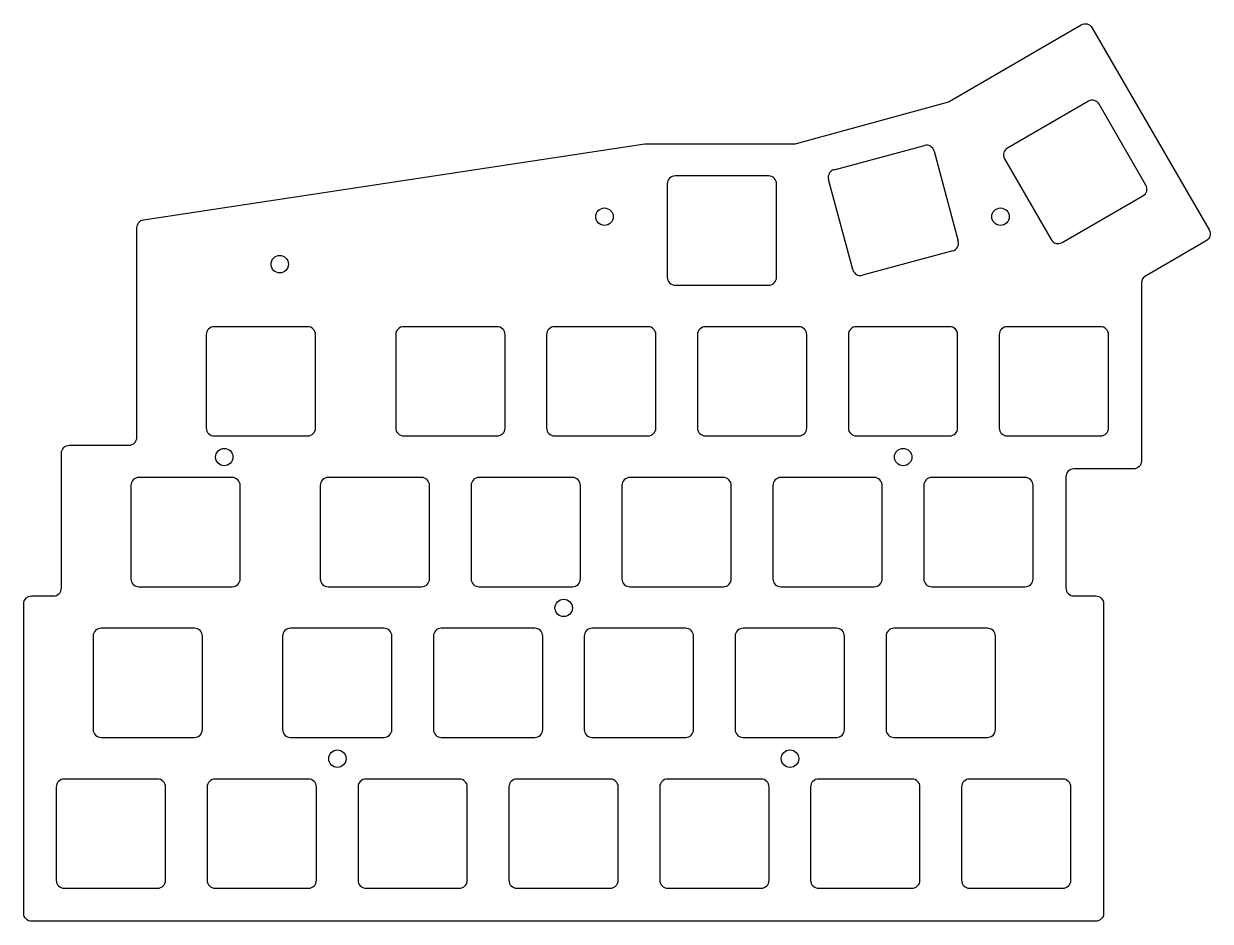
# Model space of a CAD drawing. Header units: millimetres. Extents: x -231 to -81, y 48 to 161.
import ezdxf

# ---------------------------------------------------------------- set-up
doc = ezdxf.new("R2010")
doc.units = ezdxf.units.MM
doc.layers.get('0').update_dxf_attribs({"linetype": 'CONTINUOUS'})

msp = doc.modelspace()

# ---------------------------------------------------------------- linework, layer by layer
for p, q in [((-128.31, 142.84), (-116.91, 145.9)), ((-115.69, 145.19), (-112.63, 133.8)), ((-125.96, 130.22), (-129.02, 141.62)), ((-113.34, 132.57), (-124.74, 129.52))]:
    msp.add_line(p, q)
for points in [[(-229.62, 47.88, -0.414214), (-230.63, 48.87), (-230.63, 87.97, -0.414214), (-229.62, 88.98), (-226.86, 88.98, 0.414214), (-225.86, 89.98), (-225.86, 107.03, -0.414214), (-224.86, 108.03), (-217.34, 108.03, 0.414214), (-216.34, 109.03), (-216.34, 135.53, -0.370918), (-215.49, 136.52), (-152.19, 146.09, -0.03753), (-152.04, 146.1), (-133.34, 146.1, 0.066985), (-133.07, 146.14), (-114.01, 151.36, 0.064942), (-113.77, 151.46), (-97.12, 161.15, -0.414843), (-95.75, 160.79), (-80.95, 135.22, -0.41447), (-81.32, 133.85), (-89.01, 129.4, 0.267863), (-89.51, 128.54), (-89.51, 106.03, -0.414214), (-90.51, 105.03), (-98.04, 105.03, 0.414214), (-99.04, 104.03), (-99.04, 89.98, 0.414214), (-98.04, 88.98), (-95.28, 88.98, -0.414214), (-94.28, 87.97), (-94.28, 48.87, -0.414214), (-95.28, 47.88)], [(-99.53, 133.63), (-89.31, 139.53, 0.414217), (-88.94, 140.9), (-94.84, 151.12, 0.414211), (-96.21, 151.48), (-106.43, 145.58, 0.414212), (-106.79, 144.22), (-100.89, 134, 0.414204)], [(-149.37, 141.05), (-149.37, 129.25, 0.414214), (-148.37, 128.25), (-136.57, 128.25, 0.414214), (-135.57, 129.25), (-135.57, 141.05, 0.414214), (-136.57, 142.05), (-148.37, 142.05, 0.414214)], [(-206.57, 109.2), (-194.77, 109.2, 0.414214), (-193.78, 110.2), (-193.78, 122, 0.414214), (-194.77, 123), (-206.57, 123, 0.414214), (-207.58, 122), (-207.58, 110.2, 0.414214)], [(-183.66, 122), (-183.66, 110.2, 0.414214), (-182.66, 109.2), (-170.86, 109.2, 0.414214), (-169.86, 110.2), (-169.86, 122, 0.414214), (-170.86, 123), (-182.66, 123, 0.414214)], [(-164.61, 122), (-164.61, 110.2, 0.414214), (-163.61, 109.2), (-151.81, 109.2, 0.414214), (-150.81, 110.2), (-150.81, 122, 0.414214), (-151.81, 123), (-163.61, 123, 0.414214)], [(-145.56, 122), (-145.56, 110.2, 0.414214), (-144.56, 109.2), (-132.76, 109.2, 0.414214), (-131.76, 110.2), (-131.76, 122, 0.414214), (-132.76, 123), (-144.56, 123, 0.414214)], [(-126.51, 122), (-126.51, 110.2, 0.414214), (-125.51, 109.2), (-113.71, 109.2, 0.414214), (-112.71, 110.2), (-112.71, 122, 0.414214), (-113.71, 123), (-125.51, 123, 0.414214)], [(-107.46, 122), (-107.46, 110.2, 0.414214), (-106.46, 109.2), (-94.66, 109.2, 0.414214), (-93.66, 110.2), (-93.66, 122, 0.414214), (-94.66, 123), (-106.46, 123, 0.414214)], [(-216.1, 90.15), (-204.3, 90.15, 0.414214), (-203.3, 91.15), (-203.3, 102.95, 0.414214), (-204.3, 103.95), (-216.1, 103.95, 0.414214), (-217.1, 102.95), (-217.1, 91.15, 0.414214)], [(-193.19, 102.95), (-193.19, 91.15, 0.414214), (-192.19, 90.15), (-180.39, 90.15, 0.414214), (-179.39, 91.15), (-179.39, 102.95, 0.414214), (-180.39, 103.95), (-192.19, 103.95, 0.414214)], [(-174.14, 102.95), (-174.14, 91.15, 0.414214), (-173.14, 90.15), (-161.34, 90.15, 0.414214), (-160.34, 91.15), (-160.34, 102.95, 0.414214), (-161.34, 103.95), (-173.14, 103.95, 0.414214)], [(-155.09, 102.95), (-155.09, 91.15, 0.414214), (-154.09, 90.15), (-142.29, 90.15, 0.414214), (-141.29, 91.15), (-141.29, 102.95, 0.414214), (-142.29, 103.95), (-154.09, 103.95, 0.414214)], [(-136.04, 102.95), (-136.04, 91.15, 0.414214), (-135.04, 90.15), (-123.24, 90.15, 0.414214), (-122.24, 91.15), (-122.24, 102.95, 0.414214), (-123.24, 103.95), (-135.04, 103.95, 0.414214)], [(-116.99, 102.95), (-116.99, 91.15, 0.414214), (-115.99, 90.15), (-104.19, 90.15, 0.414214), (-103.19, 91.15), (-103.19, 102.95, 0.414214), (-104.19, 103.95), (-115.99, 103.95, 0.414214)], [(-220.86, 71.1), (-209.06, 71.1, 0.414214), (-208.06, 72.1), (-208.06, 83.9, 0.414214), (-209.06, 84.9), (-220.86, 84.9, 0.414214), (-221.86, 83.9), (-221.86, 72.1, 0.414214)], [(-197.95, 83.9), (-197.95, 72.1, 0.414214), (-196.95, 71.1), (-185.15, 71.1, 0.414214), (-184.15, 72.1), (-184.15, 83.9, 0.414214), (-185.15, 84.9), (-196.95, 84.9, 0.414214)], [(-178.9, 83.9), (-178.9, 72.1, 0.414214), (-177.9, 71.1), (-166.1, 71.1, 0.414214), (-165.1, 72.1), (-165.1, 83.9, 0.414214), (-166.1, 84.9), (-177.9, 84.9, 0.414214)], [(-159.85, 83.9), (-159.85, 72.1, 0.414214), (-158.85, 71.1), (-147.05, 71.1, 0.414214), (-146.05, 72.1), (-146.05, 83.9, 0.414214), (-147.05, 84.9), (-158.85, 84.9, 0.414214)], [(-140.8, 83.9), (-140.8, 72.1, 0.414214), (-139.8, 71.1), (-128, 71.1, 0.414214), (-127, 72.1), (-127, 83.9, 0.414214), (-128, 84.9), (-139.8, 84.9, 0.414214)], [(-121.75, 83.9), (-121.75, 72.1, 0.414214), (-120.75, 71.1), (-108.95, 71.1, 0.414214), (-107.95, 72.1), (-107.95, 83.9, 0.414214), (-108.95, 84.9), (-120.75, 84.9, 0.414214)], [(-226.52, 64.85), (-226.52, 53.05, 0.414214), (-225.52, 52.05), (-213.72, 52.05, 0.414214), (-212.72, 53.05), (-212.72, 64.85, 0.414214), (-213.72, 65.85), (-225.52, 65.85, 0.414214)], [(-207.47, 64.85), (-207.47, 53.05, 0.414214), (-206.47, 52.05), (-194.67, 52.05, 0.414214), (-193.67, 53.05), (-193.67, 64.85, 0.414214), (-194.67, 65.85), (-206.47, 65.85, 0.414214)], [(-188.42, 64.85), (-188.42, 53.05, 0.414214), (-187.42, 52.05), (-175.62, 52.05, 0.414214), (-174.62, 53.05), (-174.62, 64.85, 0.414214), (-175.62, 65.85), (-187.42, 65.85, 0.414214)], [(-169.37, 64.85), (-169.37, 53.05, 0.414214), (-168.37, 52.05), (-156.57, 52.05, 0.414214), (-155.57, 53.05), (-155.57, 64.85, 0.414214), (-156.57, 65.85), (-168.37, 65.85, 0.414214)], [(-150.32, 64.85), (-150.32, 53.05, 0.414214), (-149.32, 52.05), (-137.52, 52.05, 0.414214), (-136.52, 53.05), (-136.52, 64.85, 0.414214), (-137.52, 65.85), (-149.32, 65.85, 0.414214)], [(-131.27, 64.85), (-131.27, 53.05, 0.414214), (-130.27, 52.05), (-118.47, 52.05, 0.414214), (-117.47, 53.05), (-117.47, 64.85, 0.414214), (-118.47, 65.85), (-130.27, 65.85, 0.414214)], [(-112.22, 64.85), (-112.22, 53.05, 0.414214), (-111.22, 52.05), (-99.42, 52.05, 0.414214), (-98.42, 53.05), (-98.42, 64.85, 0.414214), (-99.42, 65.85), (-111.22, 65.85, 0.414214)]]:
    msp.add_lwpolyline(points, format="xyb", close=True)
for centre in [(-157.3, 136.9), (-107.3, 136.9), (-198.3, 130.9), (-205.31, 106.53), (-119.59, 106.53), (-162.45, 87.47), (-191.02, 68.42), (-133.88, 68.42)]:
    msp.add_circle(centre, 1.1)
for centre, start, end in [((-116.65, 144.93), 15.0064, 105.0048), ((-128.05, 141.88), 105.007, 195.0062), ((-113.6, 133.54), -74.9946, 15.006), ((-125, 130.48), 195.0052, 285.006)]:
    msp.add_arc(centre, 1, start, end)

doc.saveas('drawing.dxf')
